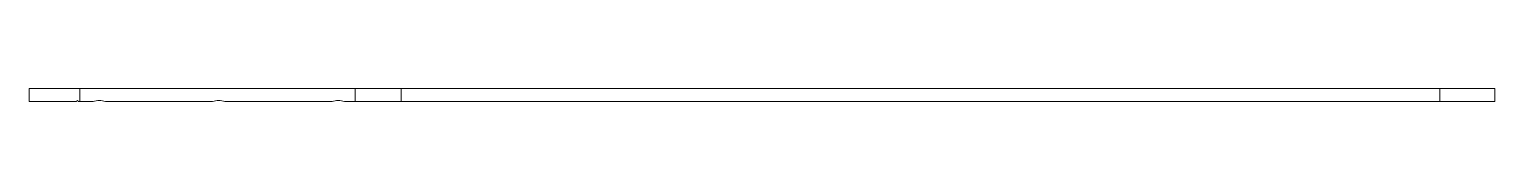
# Paper-space layout '_우측면' of a CAD drawing. Header units: millimetres. Extents: x -150 to 75, y 0 to 2.
import ezdxf

# ---------------------------------------------------------------- set-up
doc = ezdxf.new("R2010")
doc.units = ezdxf.units.MM

psp = doc.layouts.new('_우측면')

# ---------------------------------------------------------------- linework, layer by layer
at = {"color": 7, "linetype": 'Continuous', "lineweight": 15}
for p, q in [((-150, 2), (-150, 0)), ((-150, 2), (75, 2)), ((-150, 0), (-142.74, 0)), ((-142.49, 0), (-140.21, 0)), ((-142.23, 2), (-142.23, 0)), ((-138.3, 0), (-121.86, 0)), ((-119.96, 0), (-103.52, 0)), ((-101.62, 0), (75, 0)), ((-99.96, 2), (-99.96, 0)), ((-92.91, 2), (-92.91, 0)), ((66.59, 2), (66.59, 0)), ((75, 2), (75, 0))]:
    psp.add_line(p, q, dxfattribs=at)
for points in [[(-142.74, 0), (-142.7, 0.1), (-142.66, 0.15), (-142.58, 0.15), (-142.54, 0.1), (-142.49, 0)], [(-140.21, 0), (-139.9, 0.1), (-139.58, 0.15), (-138.93, 0.15), (-138.61, 0.1), (-138.3, 0)], [(-121.86, 0), (-121.55, 0.1), (-121.24, 0.15), (-120.59, 0.15), (-120.27, 0.1), (-119.96, 0)], [(-103.52, 0), (-103.21, 0.1), (-102.89, 0.15), (-102.24, 0.15), (-101.93, 0.1), (-101.62, 0)]]:
    psp.add_open_spline(points, degree=3, knots=[0, 0, 0, 0, 0.5, 0.5, 1, 1, 1, 1], dxfattribs=at)

doc.saveas('drawing.dxf')
